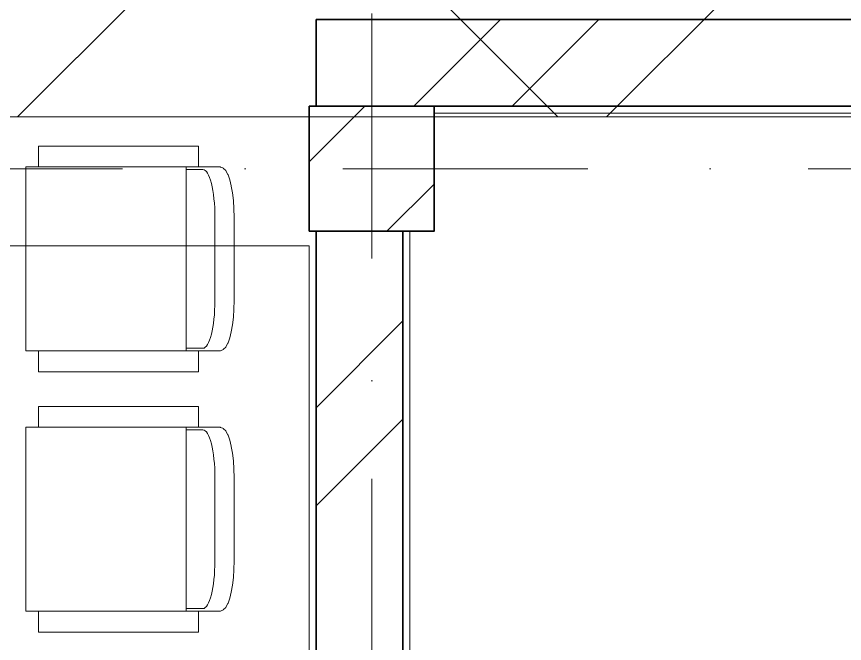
# Model space of a CAD drawing. Header units: millimetres. Extents: x -34838 to 729576, y -214038 to 121482.
# Drawn here: x 597157 to 599542, y -43602 to -41796 of the extents above; entities that cross this region are included whole.
import ezdxf
from ezdxf.enums import TextEntityAlignment as Align

# ---------------------------------------------------------------- set-up
doc = ezdxf.new("R2010")
doc.units = ezdxf.units.MM
doc.header["$MEASUREMENT"] = 0
doc.linetypes.add('Штрихпунктирная', pattern=[1340.555525, 705.555534, -352.777767, 0, -282.222223])
for name, color, linetype in [('_ ГП _СПОРУДИ.3Д', 7, 'Continuous'), ('А _ ОСІ КООРДИНАЦІЙНІ.3D', 7, 'Continuous'), ('АБ _ 0 _ СТІНИ _ ЗОВНІШНІ .3D', 7, 'Continuous'), ('АБ _ 1 _ КОЛОНИ _ КБ.3D', 7, 'Continuous'), ('АП _ 0 _ МЕБЛІ .3D', 7, 'Continuous')]:
    doc.layers.add(name, color=color, linetype=linetype)
for name, color, linetype, lineweight in [('_ ГП _СПОРУДИ.3Д_Ном._пера__1', 7, 'Continuous', 13), ('А _ ОСІ КООРДИНАЦІЙНІ.3D_Ном._пера__105', 7, 'Continuous', 13), ('А _ ОСІ КООРДИНАЦІЙНІ.3D_Ном._пера__25', 7, 'Continuous', 0), ('АБ _ 0 _ СТІНИ _ ЗОВНІШНІ .3D_Ном._пера__27', 7, 'Continuous', 35), ('АБ _ 1 _ КОЛОНИ _ КБ.3D_Ном._пера__28', 7, 'Continuous', 35), ('АП _ 0 _ МЕБЛІ .3D_Ном._пера__1', 7, 'Continuous', 13), ('АП _ ТЕП _ ЗОНИ ПРИМІЩЕНЬ .3D_Ном._пера__122', 255, 'Continuous', 0)]:
    doc.layers.add(name, color=color, linetype=linetype, lineweight=lineweight)
doc.layers.add('_ ГП _СПОРУДИ.3Д_Ном._пера__253', color=7, linetype='Continuous', lineweight=13, true_color=0xdadada)
doc.styles.add('СГЕНЕРИР_СТИЛЬ_1', font='Arial.ttf')
pattern_1 = [(45, (0, 0), (-707.107, 707.107), []), (45, (-141.4, 141.4), (-707.107, 707.107), [])]

# ---------------------------------------------------------------- blocks, each defined once
blk = doc.blocks.new('Перекрытие_2_4', base_point=(-3125, 12148.1))
at = {"layer": '_ ГП _СПОРУДИ.3Д_Ном._пера__253', "linetype": 'Continuous', "lineweight": 13, "true_color": 0xdadada}
h = blk.add_hatch(dxfattribs=at)
h.set_pattern_fill('Г___ТРОТУАРИ_М500_0004', color=254, style=0, pattern_type=2)
h.set_pattern_definition([(45, (-275, 12150), (-848.528, 848.528), []), (315, (-275, 12150), (848.528, 848.528), [])])
h.paths.add_polyline_path([(-3125, 12148.1), (-3125, 10007.9), (-2650, 9430), (-2650, 9150), (-75, 9150), (-75, 12150), (70932, 12150), (96193.3, 12150), (96202.7, 17087.6), (94983, 22021.6), (80175.6, 15996.4), (78930, 17527.9), (76339.2, 16080), (47497.4, 16080), (47497.4, 16180), (42497.4, 16180), (42497.4, 16080), (32905, 16080), (30405, 16080), (-1129, 16080.1), (-3124.9, 16080.1), (-3124.9, 12148.2)])
at = {"layer": '_ ГП _СПОРУДИ.3Д_Ном._пера__1', "color": 7, "linetype": 'Continuous', "lineweight": 13, "flags": 128}
blk.add_lwpolyline([(-3125, 12148.1), (-3125, 10007.9), (-2650, 9430), (-2650, 9150), (-75, 9150), (-75, 12150), (70932, 12150), (96193.3, 12150), (96202.7, 17087.6), (94983, 22021.6), (80175.6, 15996.4), (78930, 17527.9), (76339.2, 16080), (47497.4, 16080), (47497.4, 16180), (42497.4, 16180), (42497.4, 16080), (32905, 16080), (30405, 16080), (-1129, 16080.1), (-3124.9, 16080.1), (-3124.9, 12148.2)], close=True, dxfattribs=at)
blk = doc.blocks.new('Стена_38_4', base_point=(96270, 12160))
at = {"layer": 'АБ _ 0 _ СТІНИ _ ЗОВНІШНІ .3D', "linetype": 'Continuous', "lineweight": 0, "true_color": 0x000000}
h = blk.add_hatch(dxfattribs=at)
h.set_pattern_fill('М___ЦЕГЛА_ОБЛИЧКУВАЛЬНА__3E', color=18, style=0, pattern_type=2)
h.set_pattern_definition(pattern_1)
h.paths.add_polyline_path([(72090, 12430), (71840, 12430), (72090, 12180)])
h = blk.add_hatch(dxfattribs=at)
h.set_pattern_fill('М___ЦЕГЛА_ОБЛИЧКУВАЛЬНА__3E', color=18, style=0, pattern_type=2)
h.set_pattern_definition(pattern_1)
h.paths.add_polyline_path([(72090, 12180), (71840, 12430), (71840, 12180)])
h = blk.add_hatch(dxfattribs=at)
h.set_pattern_fill('М___ЦЕГЛА_ОБЛИЧКУВАЛЬНА__3E', color=18, style=0, pattern_type=2)
h.set_pattern_definition(pattern_1)
h.paths.add_polyline_path([(72090, 12180), (78040, 12180), (78040, 12430), (72090, 12430)])
at = {"layer": 'АБ _ 0 _ СТІНИ _ ЗОВНІШНІ .3D_Ном._пера__27', "color": 7, "linetype": 'Continuous', "lineweight": 35}
for p, q in [((72090, 12430), (71840, 12430)), ((71840, 12430), (71840, 12180)), ((78040, 12430), (72090, 12430)), ((72180, 12180), (77820, 12180))]:
    blk.add_line(p, q, dxfattribs=at)
blk = doc.blocks.new('Колонна_9_4', base_point=(72000, 12000))
at = {"layer": 'АБ _ 1 _ КОЛОНИ _ КБ.3D', "linetype": 'Continuous', "lineweight": 0, "true_color": 0x000000}
h = blk.add_hatch(dxfattribs=at)
h.set_pattern_fill('М___МЕТАЛ_СТАЛЬ_0004', color=18, style=0, pattern_type=2)
h.set_pattern_definition([(45, (0, 0), (-318.198, 318.198), []), (45, (-106.07, 106.07), (-318.198, 318.198), [])])
h.paths.add_polyline_path([(71820, 11820), (72180, 11820), (72180, 12180), (71820, 12180)])
at = {"layer": 'АБ _ 1 _ КОЛОНИ _ КБ.3D_Ном._пера__28', "color": 7, "linetype": 'Continuous', "lineweight": 35, "flags": 128}
blk.add_lwpolyline([(71820, 11820), (72180, 11820), (72180, 12180), (71820, 12180)], close=True, dxfattribs=at)
blk = doc.blocks.new('Кресло 01 22_2')
at = {"layer": 'АП _ 0 _ МЕБЛІ .3D_Ном._пера__1', "color": 7, "linetype": 'Continuous', "lineweight": 13}
for p, q in [((157.1, 597.9), (135.1, 595.3)), ((180.5, 599.5), (157.1, 597.9)), ((204.9, 600), (180.5, 599.5)), ((445.1, 600), (204.9, 600)), ((469.5, 599.5), (445.1, 600)), ((492.9, 597.9), (469.5, 599.5)), ((514.9, 595.3), (492.9, 597.9)), ((70.9, 575.7), (64.5, 569.7)), ((71.8, 576.4), (70.9, 575.7)), ((82.2, 581.9), (71.8, 576.4)), ((83.2, 582.4), (82.2, 581.9)), ((97.2, 587.4), (83.2, 582.4)), ((114.5, 591.7), (97.2, 587.4)), ((115.2, 591.9), (114.5, 591.7)), ((135.1, 595.3), (115.2, 591.9)), ((534.8, 591.9), (514.9, 595.3)), ((535.5, 591.7), (534.8, 591.9)), ((552.8, 587.4), (535.5, 591.7)), ((566.8, 582.4), (552.8, 587.4)), ((567.8, 581.9), (566.8, 582.4)), ((578.2, 576.4), (567.8, 581.9)), ((579.1, 575.7), (578.2, 576.4)), ((585.5, 569.7), (579.1, 575.7)), ((60.4, 560.6), (60.2, 559.4)), ((60.2, 559.4), (60.2, 558.8)), ((60.2, 558.8), (60.2, 497.6)), ((62.6, 566.8), (60.4, 560.6)), ((63, 567.9), (62.6, 566.8)), ((63.7, 568.9), (63, 567.9)), ((64.5, 569.7), (63.7, 568.9)), ((586.3, 568.9), (585.5, 569.7)), ((587, 567.9), (586.3, 568.9)), ((587.4, 566.8), (587, 567.9)), ((589.6, 560.6), (587.4, 566.8)), ((589.8, 559.4), (589.6, 560.6)), ((589.8, 558.8), (589.8, 559.4)), ((589.8, 497.6), (589.8, 558.8)), ((204.6, 544.6), (445.4, 544.6)), ((67.4, 461.5), (67.4, 510)), ((582.6, 461.5), (582.6, 510)), ((60.2, 497.6), (0, 497.6)), ((0, 497.6), (0, 36.1)), ((60.2, 36), (60.2, 497.5)), ((650, 497.6), (589.8, 497.6)), ((589.8, 36), (589.8, 497.5)), ((650, 36.1), (650, 497.6)), ((60.2, 461.5), (589.8, 461.5)), ((0, 36.1), (60.2, 36.1)), ((60.2, 36.1), (60.2, 0)), ((589.8, 0), (589.8, 36.1)), ((589.8, 36.1), (650, 36.1)), ((60.2, 0), (589.8, 0))]:
    blk.add_line(p, q, dxfattribs=at)
for centre, start_param, end_param in [((204.6, 510), 1.570796, 3.141593), ((445.4, 510), 0, 1.570796)]:
    blk.add_ellipse(centre, major_axis=(137.2, 0), ratio=0.252258, start_param=start_param, end_param=end_param, dxfattribs=at)
blk = doc.blocks.new('Стандартный Маркер Сетки_2')
at = {"layer": 'А _ ОСІ КООРДИНАЦІЙНІ.3D_Ном._пера__105', "color": 7, "linetype": 'Штрихпунктирная', "lineweight": 13}
blk.add_line((500, 0), (99754.182117, 0), dxfattribs=at)
at = {"layer": 'А _ ОСІ КООРДИНАЦІЙНІ.3D_Ном._пера__25', "color": 7, "lineweight": 0, "style": 'СГЕНЕРИР_СТИЛЬ_1'}
blk.add_attdef('AC_MarkerText_1', text='', height=700, dxfattribs=at).set_placement((-1000, 40.005), align=Align.MIDDLE_CENTER)
blk = doc.blocks.new('Стандартный Маркер Сетки')
at = {"layer": 'А _ ОСІ КООРДИНАЦІЙНІ.3D_Ном._пера__105', "color": 7, "linetype": 'Штрихпунктирная', "lineweight": 13}
blk.add_line((500, 0), (18399.2, 0), dxfattribs=at)
at = {"layer": 'А _ ОСІ КООРДИНАЦІЙНІ.3D_Ном._пера__25', "color": 7, "lineweight": 0, "style": 'СГЕНЕРИР_СТИЛЬ_1'}
blk.add_attdef('AC_MarkerText_1', text='', height=700, rotation=90, dxfattribs=at).set_placement((19899.2, 40), align=Align.MIDDLE_CENTER)

msp = doc.modelspace()

# ---------------------------------------------------------------- hatches: boundary and pattern name
at = {"layer": 'АБ _ 0 _ СТІНИ _ ЗОВНІШНІ .3D', "linetype": 'Continuous', "lineweight": 0, "true_color": 0x000000}
h = msp.add_hatch(dxfattribs=at)
h.set_pattern_fill('М___ЦЕГЛА_ОБЛИЧКУВАЛЬНА__3E', color=18, style=0, pattern_type=2)
h.set_pattern_definition([(45, (526180, -54234.5), (-707.107, 707.107), []), (45, (526038.5, -54093.1), (-707.107, 707.107), [])])
h.paths.add_polyline_path([(598020, -42414.5), (598020, -47317.1), (598270, -47317.1), (598270, -42414.5)])

# ---------------------------------------------------------------- linework, layer by layer
at = {"layer": 'АБ _ 0 _ СТІНИ _ ЗОВНІШНІ .3D_Ном._пера__27', "color": 7, "linetype": 'Continuous', "lineweight": 35}
for p, q in [((598020, -41804.5), (598020, -42054.5)), ((598020, -42414.5), (598020, -47317.1)), ((598270, -47317.1), (598270, -42414.5))]:
    msp.add_line(p, q, dxfattribs=at)
at = {"layer": 'АП _ ТЕП _ ЗОНИ ПРИМІЩЕНЬ .3D_Ном._пера__122', "color": 255, "linetype": 'Continuous', "lineweight": 0}
for p, q in [((604000, -42074.5), (598360, -42074.5)), ((598360, -42074.5), (598360, -42414.5)), ((598360, -42414.5), (598290, -42414.5)), ((598290, -42414.5), (598290, -52304.9))]:
    msp.add_line(p, q, dxfattribs=at)
at = {"layer": 'АП _ ТЕП _ ЗОНИ ПРИМІЩЕНЬ .3D_Ном._пера__122', "color": 255, "linetype": 'Continuous', "lineweight": 0, "flags": 128}
msp.add_lwpolyline([(526527.6, -56226.9), (598000, -56226.9), (598000, -42456.9), (576482.6, -42456.9), (576480.3, -42456.1), (566361, -42461), (562580, -42456.1), (557981.7, -42460.2), (526527.6, -42456.1)], close=True, dxfattribs=at)

# ---------------------------------------------------------------- block references
at = {"layer": '_ ГП _СПОРУДИ.3Д', "color": 7, "linetype": 'Continuous', "lineweight": 13}
msp.add_blockref('Перекрытие_2_4', (523055, -42086.4), dxfattribs=at)
at = {"layer": 'А _ ОСІ КООРДИНАЦІЙНІ.3D', "color": 7, "linetype": 'Continuous', "lineweight": 60, "zscale": 1000}
msp.add_blockref('Стандартный Маркер Сетки_2', (521180, -42234.5), dxfattribs=at)
at = {"layer": 'А _ ОСІ КООРДИНАЦІЙНІ.3D', "color": 7, "linetype": 'Continuous', "lineweight": 60, "zscale": 1000, "rotation": 270}
msp.add_blockref('Стандартный Маркер Сетки', (598180, -41287.4), dxfattribs=at)
at = {"layer": 'АБ _ 0 _ СТІНИ _ ЗОВНІШНІ .3D', "color": 7, "lineweight": 20}
msp.add_blockref('Стена_38_4', (622449.9, -42074.5), dxfattribs=at)
at = {"layer": 'АБ _ 1 _ КОЛОНИ _ КБ.3D', "color": 7, "lineweight": 35}
msp.add_blockref('Колонна_9_4', (598180, -42234.5), dxfattribs=at)
at = {"layer": 'АП _ 0 _ МЕБЛІ .3D', "color": 7, "linetype": 'Continuous', "lineweight": 13, "zscale": 1000, "rotation": 270}
for p in [(597183.7, -42169), (597183.7, -42919)]:
    msp.add_blockref('Кресло 01 22_2', p, dxfattribs=at)

doc.saveas('drawing.dxf')
